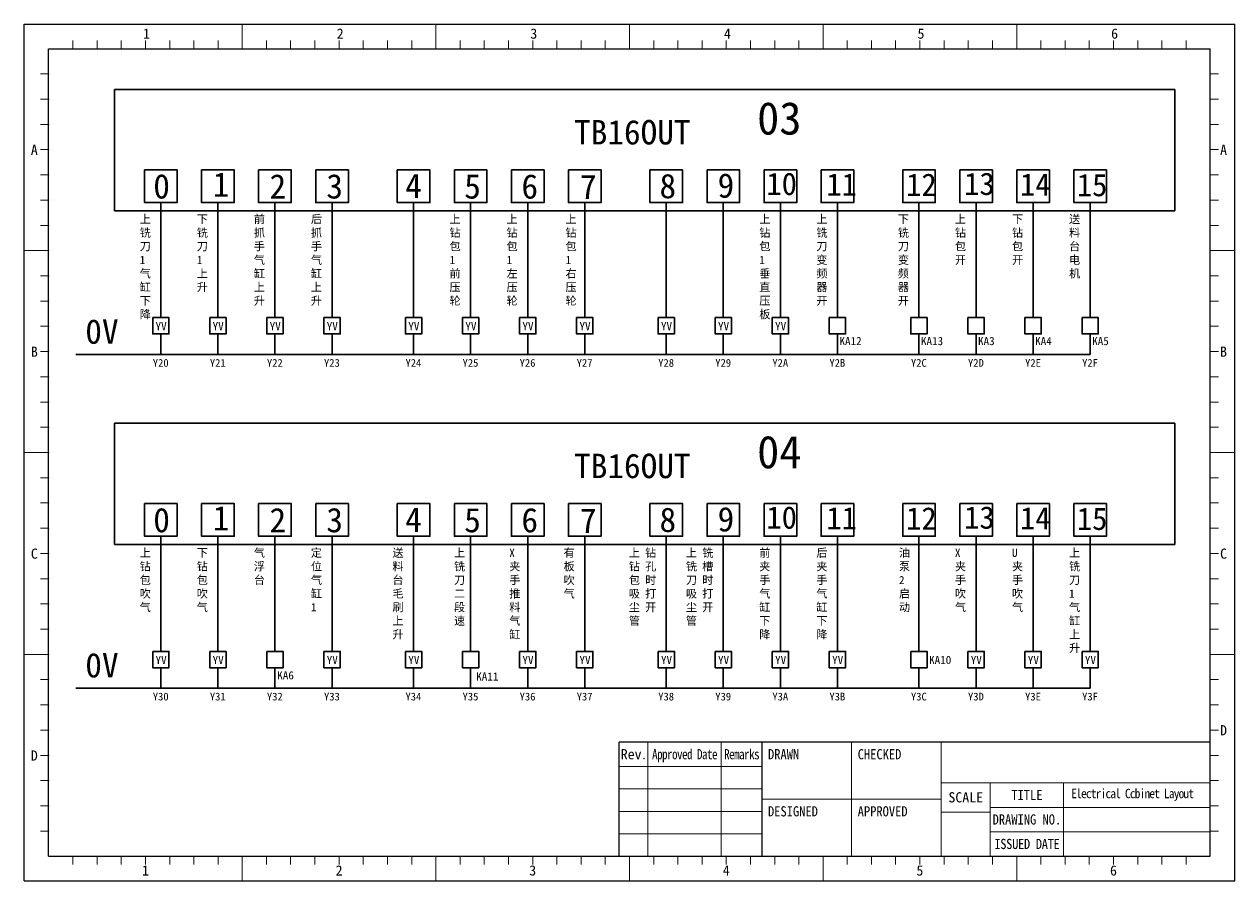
# Model space of a CAD drawing. Header units: millimetres. Extents: x 26 to 3546, y -73 to 3113.
# Drawn here: x 3248.8 to 3545.8, y 607 to 817 of the extents above; entities that cross this region are included whole.
import ezdxf

# ---------------------------------------------------------------- set-up
doc = ezdxf.new("R2010")
doc.units = ezdxf.units.MM
doc.header["$PDSIZE"] = -5
doc.layers.get('0').update_dxf_attribs({"lineweight": 35})
doc.layers.add('图框', color=7, linetype='Continuous', lineweight=30)
doc.layers.add('细实线层', color=7, linetype='Continuous', lineweight=18)
doc.styles.add('GG', font='')
doc.styles.add('SLDTEXTSTYLE0', font='', dxfattribs={"width": 0.7})
doc.styles.add('样式 1', font='')
doc.styles.get('GG').set_extended_font_data('宋体')
doc.styles.get('SLDTEXTSTYLE0').set_extended_font_data('宋体')
doc.styles.get('样式 1').set_extended_font_data('宋体')

msp = doc.modelspace()

# ---------------------------------------------------------------- linework, layer by layer
at = {"color": 0}
for p, q in [((3282.29, 773.32), (3282.29, 745.1)), ((3296.29, 773.32), (3296.29, 745.1)), ((3310.29, 773.32), (3310.29, 745.1)), ((3324.29, 773.32), (3324.29, 745.1)), ((3344.3, 773.32), (3344.3, 745.1)), ((3358.3, 773.32), (3358.3, 745.1)), ((3372.3, 773.32), (3372.3, 745.1)), ((3386.3, 773.32), (3386.3, 745.1)), ((3406.29, 773.32), (3406.29, 745.1)), ((3420.29, 773.32), (3420.29, 745.1)), ((3434.29, 773.32), (3434.29, 745.1)), ((3448.29, 773.32), (3448.29, 745.1)), ((3468.29, 773.32), (3468.29, 745.1)), ((3482.29, 773.32), (3482.29, 745.1)), ((3496.29, 773.32), (3496.29, 745.1)), ((3510.29, 773.32), (3510.29, 745.1)), ((3282.29, 741.1), (3282.29, 736.1)), ((3296.29, 741.1), (3296.29, 736.1)), ((3310.29, 741.1), (3310.29, 736.1)), ((3324.29, 741.1), (3324.29, 736.1)), ((3344.3, 741.1), (3344.3, 736.1)), ((3358.3, 741.1), (3358.3, 736.1)), ((3372.3, 741.1), (3372.3, 736.1)), ((3386.3, 741.1), (3386.3, 736.1)), ((3406.29, 741.1), (3406.29, 736.1)), ((3420.29, 741.1), (3420.29, 736.1)), ((3434.29, 741.1), (3434.29, 736.1)), ((3448.29, 741.1), (3448.29, 736.1)), ((3468.29, 741.1), (3468.29, 736.1)), ((3482.29, 741.1), (3482.29, 736.1)), ((3496.29, 741.1), (3496.29, 736.1)), ((3510.29, 741.1), (3510.29, 736.1)), ((3510.29, 736.1), (3261.43, 736.1)), ((3282.29, 691.51), (3282.29, 663.28)), ((3296.29, 691.51), (3296.29, 663.28)), ((3310.29, 691.51), (3310.29, 663.28)), ((3324.29, 691.51), (3324.29, 663.28)), ((3344.3, 691.51), (3344.3, 663.28)), ((3358.3, 691.51), (3358.3, 663.28)), ((3372.3, 691.51), (3372.3, 663.28)), ((3386.3, 691.51), (3386.3, 663.28)), ((3406.29, 691.51), (3406.29, 663.28)), ((3420.29, 691.51), (3420.29, 663.28)), ((3434.29, 691.51), (3434.29, 663.28)), ((3448.29, 691.51), (3448.29, 663.28)), ((3468.29, 691.51), (3468.29, 663.28)), ((3482.29, 691.51), (3482.29, 663.28)), ((3496.29, 691.51), (3496.29, 663.28)), ((3510.29, 691.51), (3510.29, 663.28)), ((3282.29, 659.28), (3282.29, 654.28)), ((3296.29, 659.28), (3296.29, 654.28)), ((3310.29, 659.28), (3310.29, 654.28)), ((3324.29, 659.28), (3324.29, 654.28)), ((3344.3, 659.28), (3344.3, 654.28)), ((3358.3, 659.28), (3358.3, 654.28)), ((3372.3, 659.28), (3372.3, 654.28)), ((3386.3, 659.28), (3386.3, 654.28)), ((3406.29, 659.28), (3406.29, 654.28)), ((3420.29, 659.28), (3420.29, 654.28)), ((3434.29, 659.28), (3434.29, 654.28)), ((3448.29, 659.28), (3448.29, 654.28)), ((3468.29, 659.28), (3468.29, 654.28)), ((3482.29, 659.28), (3482.29, 654.28)), ((3496.29, 659.28), (3496.29, 654.28)), ((3510.29, 659.28), (3510.29, 654.28)), ((3510.29, 654.28), (3261.43, 654.28))]:
    msp.add_line(p, q, dxfattribs=at)
for points in [[(3270.94, 801.02), (3531.03, 801.02), (3531.03, 771.32), (3270.94, 771.32)], [(3278.29, 781.32), (3286.29, 781.32), (3286.29, 773.32), (3278.29, 773.32)], [(3292.29, 781.32), (3300.29, 781.32), (3300.29, 773.32), (3292.29, 773.32)], [(3306.29, 781.32), (3314.29, 781.32), (3314.29, 773.32), (3306.29, 773.32)], [(3320.29, 781.32), (3328.29, 781.32), (3328.29, 773.32), (3320.29, 773.32)], [(3340.3, 781.32), (3348.3, 781.32), (3348.3, 773.32), (3340.3, 773.32)], [(3354.3, 781.32), (3362.3, 781.32), (3362.3, 773.32), (3354.3, 773.32)], [(3368.3, 781.32), (3376.3, 781.32), (3376.3, 773.32), (3368.3, 773.32)], [(3382.3, 781.32), (3390.3, 781.32), (3390.3, 773.32), (3382.3, 773.32)], [(3402.29, 781.32), (3410.29, 781.32), (3410.29, 773.32), (3402.29, 773.32)], [(3416.29, 781.32), (3424.29, 781.32), (3424.29, 773.32), (3416.29, 773.32)], [(3430.29, 781.32), (3438.29, 781.32), (3438.29, 773.32), (3430.29, 773.32)], [(3444.29, 781.32), (3452.29, 781.32), (3452.29, 773.32), (3444.29, 773.32)], [(3464.29, 781.32), (3472.29, 781.32), (3472.29, 773.32), (3464.29, 773.32)], [(3478.29, 781.32), (3486.29, 781.32), (3486.29, 773.32), (3478.29, 773.32)], [(3492.29, 781.32), (3500.29, 781.32), (3500.29, 773.32), (3492.29, 773.32)], [(3506.29, 781.32), (3514.29, 781.32), (3514.29, 773.32), (3506.29, 773.32)], [(3280.29, 745.1), (3284.29, 745.1), (3284.29, 741.1), (3280.29, 741.1)], [(3294.29, 745.1), (3298.29, 745.1), (3298.29, 741.1), (3294.29, 741.1)], [(3308.29, 745.1), (3312.29, 745.1), (3312.29, 741.1), (3308.29, 741.1)], [(3322.29, 745.1), (3326.29, 745.1), (3326.29, 741.1), (3322.29, 741.1)], [(3342.3, 745.1), (3346.3, 745.1), (3346.3, 741.1), (3342.3, 741.1)], [(3356.3, 745.1), (3360.3, 745.1), (3360.3, 741.1), (3356.3, 741.1)], [(3370.3, 745.1), (3374.3, 745.1), (3374.3, 741.1), (3370.3, 741.1)], [(3384.3, 745.1), (3388.3, 745.1), (3388.3, 741.1), (3384.3, 741.1)], [(3404.29, 745.1), (3408.29, 745.1), (3408.29, 741.1), (3404.29, 741.1)], [(3418.29, 745.1), (3422.29, 745.1), (3422.29, 741.1), (3418.29, 741.1)], [(3432.29, 745.1), (3436.29, 745.1), (3436.29, 741.1), (3432.29, 741.1)], [(3446.29, 745.1), (3450.29, 745.1), (3450.29, 741.1), (3446.29, 741.1)], [(3466.29, 745.1), (3470.29, 745.1), (3470.29, 741.1), (3466.29, 741.1)], [(3480.29, 745.1), (3484.29, 745.1), (3484.29, 741.1), (3480.29, 741.1)], [(3494.29, 745.1), (3498.29, 745.1), (3498.29, 741.1), (3494.29, 741.1)], [(3508.29, 745.1), (3512.29, 745.1), (3512.29, 741.1), (3508.29, 741.1)], [(3270.94, 719.21), (3531.03, 719.21), (3531.03, 689.51), (3270.94, 689.51)], [(3278.29, 699.51), (3286.29, 699.51), (3286.29, 691.51), (3278.29, 691.51)], [(3292.29, 699.51), (3300.29, 699.51), (3300.29, 691.51), (3292.29, 691.51)], [(3306.29, 699.51), (3314.29, 699.51), (3314.29, 691.51), (3306.29, 691.51)], [(3320.29, 699.51), (3328.29, 699.51), (3328.29, 691.51), (3320.29, 691.51)], [(3340.3, 699.51), (3348.3, 699.51), (3348.3, 691.51), (3340.3, 691.51)], [(3354.3, 699.51), (3362.3, 699.51), (3362.3, 691.51), (3354.3, 691.51)], [(3368.3, 699.51), (3376.3, 699.51), (3376.3, 691.51), (3368.3, 691.51)], [(3382.3, 699.51), (3390.3, 699.51), (3390.3, 691.51), (3382.3, 691.51)], [(3402.29, 699.51), (3410.29, 699.51), (3410.29, 691.51), (3402.29, 691.51)], [(3416.29, 699.51), (3424.29, 699.51), (3424.29, 691.51), (3416.29, 691.51)], [(3430.29, 699.51), (3438.29, 699.51), (3438.29, 691.51), (3430.29, 691.51)], [(3444.29, 699.51), (3452.29, 699.51), (3452.29, 691.51), (3444.29, 691.51)], [(3464.29, 699.51), (3472.29, 699.51), (3472.29, 691.51), (3464.29, 691.51)], [(3478.29, 699.51), (3486.29, 699.51), (3486.29, 691.51), (3478.29, 691.51)], [(3492.29, 699.51), (3500.29, 699.51), (3500.29, 691.51), (3492.29, 691.51)], [(3506.29, 699.51), (3514.29, 699.51), (3514.29, 691.51), (3506.29, 691.51)], [(3280.29, 663.28), (3284.29, 663.28), (3284.29, 659.28), (3280.29, 659.28)], [(3294.29, 663.28), (3298.29, 663.28), (3298.29, 659.28), (3294.29, 659.28)], [(3308.29, 663.28), (3312.29, 663.28), (3312.29, 659.28), (3308.29, 659.28)], [(3322.29, 663.28), (3326.29, 663.28), (3326.29, 659.28), (3322.29, 659.28)], [(3342.3, 663.28), (3346.3, 663.28), (3346.3, 659.28), (3342.3, 659.28)], [(3356.3, 663.28), (3360.3, 663.28), (3360.3, 659.28), (3356.3, 659.28)], [(3370.3, 663.28), (3374.3, 663.28), (3374.3, 659.28), (3370.3, 659.28)], [(3384.3, 663.28), (3388.3, 663.28), (3388.3, 659.28), (3384.3, 659.28)], [(3404.29, 663.28), (3408.29, 663.28), (3408.29, 659.28), (3404.29, 659.28)], [(3418.29, 663.28), (3422.29, 663.28), (3422.29, 659.28), (3418.29, 659.28)], [(3432.29, 663.28), (3436.29, 663.28), (3436.29, 659.28), (3432.29, 659.28)], [(3446.29, 663.28), (3450.29, 663.28), (3450.29, 659.28), (3446.29, 659.28)], [(3466.29, 663.28), (3470.29, 663.28), (3470.29, 659.28), (3466.29, 659.28)], [(3480.29, 663.28), (3484.29, 663.28), (3484.29, 659.28), (3480.29, 659.28)], [(3494.29, 663.28), (3498.29, 663.28), (3498.29, 659.28), (3494.29, 659.28)], [(3508.29, 663.28), (3512.29, 663.28), (3512.29, 659.28), (3508.29, 659.28)]]:
    msp.add_lwpolyline(points, close=True, dxfattribs=at)
at = {"layer": '图框', "color": 0}
for p, q in [((3248.77, 607.04), (3248.77, 817.04)), ((3248.77, 817.04), (3545.77, 817.04)), ((3545.76, 607.04), (3545.76, 817.04)), ((3545.77, 607.04), (3545.77, 817.04)), ((3254.77, 613.04), (3254.77, 811.04)), ((3254.77, 811.04), (3539.76, 811.04)), ((3539.77, 613.04), (3539.76, 811.04)), ((3539.76, 613.04), (3539.76, 811.04)), ((3539.77, 641.04), (3394.77, 641.04)), ((3394.77, 613.04), (3394.77, 641.04)), ((3429.77, 641.04), (3429.77, 613.04)), ((3254.77, 613.04), (3539.77, 613.04)), ((3248.77, 607.04), (3545.77, 607.04))]:
    msp.add_line(p, q, dxfattribs=at)
at = {"layer": '图框', "color": 0, "lineweight": 15}
for p, q in [((3401.77, 641.04), (3401.77, 613.04)), ((3419.77, 641.04), (3419.77, 613.04)), ((3451.77, 641.04), (3451.77, 613.04)), ((3473.77, 641.04), (3473.77, 613.04)), ((3394.77, 635.04), (3429.77, 635.04)), ((3473.77, 631.04), (3539.77, 631.04)), ((3485.77, 631.04), (3485.77, 613.04)), ((3503.77, 631.04), (3503.77, 613.04)), ((3394.77, 629.54), (3429.77, 629.54)), ((3429.77, 627.04), (3473.77, 627.04)), ((3394.77, 624.04), (3429.77, 624.04)), ((3473.77, 623.89), (3485.77, 623.89)), ((3485.77, 625.04), (3539.77, 625.04)), ((3394.77, 618.54), (3429.77, 618.54)), ((3485.77, 619.04), (3539.77, 619.04)), ((3539.77, 613.04), (3394.77, 613.04))]:
    msp.add_line(p, q, dxfattribs=at)
at = {"layer": '细实线层', "color": 0}
for p, q in [((3302.27, 811.04), (3302.27, 817.04)), ((3349.77, 811.04), (3349.77, 817.04)), ((3397.26, 811.04), (3397.26, 817.04)), ((3444.76, 811.04), (3444.76, 817.04)), ((3492.26, 811.04), (3492.26, 817.04)), ((3260.71, 811.04), (3260.71, 813.04)), ((3266.64, 811.04), (3266.64, 813.04)), ((3272.58, 811.04), (3272.58, 813.04)), ((3278.52, 811.04), (3278.52, 813.04)), ((3284.46, 811.04), (3284.46, 813.04)), ((3290.39, 811.04), (3290.39, 813.04)), ((3296.33, 811.04), (3296.33, 813.04)), ((3308.21, 811.04), (3308.21, 813.04)), ((3314.14, 811.04), (3314.14, 813.04)), ((3320.08, 811.04), (3320.08, 813.04)), ((3326.02, 811.04), (3326.02, 813.04)), ((3326.02, 811.04), (3326.02, 813.04)), ((3331.95, 811.04), (3331.95, 813.04)), ((3337.89, 811.04), (3337.89, 813.04)), ((3343.83, 811.04), (3343.83, 813.04)), ((3355.7, 811.04), (3355.7, 813.04)), ((3361.64, 811.04), (3361.64, 813.04)), ((3367.58, 811.04), (3367.58, 813.04)), ((3373.52, 811.04), (3373.52, 813.04)), ((3379.45, 811.04), (3379.45, 813.04)), ((3385.39, 811.04), (3385.39, 813.04)), ((3391.33, 811.04), (3391.33, 813.04)), ((3391.33, 811.04), (3391.33, 813.04)), ((3403.2, 811.04), (3403.2, 813.04)), ((3409.14, 811.04), (3409.14, 813.04)), ((3415.08, 811.04), (3415.08, 813.04)), ((3421.01, 811.04), (3421.01, 813.04)), ((3426.95, 811.04), (3426.95, 813.04)), ((3432.89, 811.04), (3432.89, 813.04)), ((3438.83, 811.04), (3438.83, 813.04)), ((3450.7, 811.04), (3450.7, 813.04)), ((3456.64, 811.04), (3456.64, 813.04)), ((3456.64, 811.04), (3456.64, 813.04)), ((3462.57, 811.04), (3462.57, 813.04)), ((3468.51, 811.04), (3468.51, 813.04)), ((3474.45, 811.04), (3474.45, 813.04)), ((3480.39, 811.04), (3480.39, 813.04)), ((3486.32, 811.04), (3486.32, 813.04)), ((3498.2, 811.04), (3498.2, 813.04)), ((3504.14, 811.04), (3504.14, 813.04)), ((3510.07, 811.04), (3510.07, 813.04)), ((3516.01, 811.04), (3516.01, 813.04)), ((3521.95, 811.04), (3521.95, 813.04)), ((3521.95, 811.04), (3521.95, 813.04)), ((3527.88, 811.04), (3527.88, 813.04)), ((3533.82, 811.04), (3533.82, 813.04)), ((3254.77, 804.85), (3252.77, 804.85)), ((3539.76, 804.85), (3541.76, 804.85)), ((3254.77, 798.66), (3252.77, 798.66)), ((3539.76, 798.66), (3541.76, 798.66)), ((3254.77, 792.48), (3252.77, 792.48)), ((3539.76, 792.48), (3541.76, 792.48)), ((3254.77, 786.29), (3252.77, 786.29)), ((3254.77, 786.29), (3252.77, 786.29)), ((3539.76, 786.29), (3541.76, 786.29)), ((3539.76, 786.29), (3541.76, 786.29)), ((3254.77, 780.1), (3252.77, 780.1)), ((3539.76, 780.1), (3541.76, 780.1)), ((3254.77, 773.91), (3252.77, 773.91)), ((3539.76, 773.91), (3541.76, 773.91)), ((3254.77, 767.73), (3252.77, 767.73)), ((3539.76, 767.73), (3541.76, 767.73)), ((3254.77, 761.54), (3248.77, 761.54)), ((3539.76, 761.54), (3545.76, 761.54)), ((3254.77, 755.35), (3252.77, 755.35)), ((3539.76, 755.35), (3541.76, 755.35)), ((3254.77, 749.16), (3252.77, 749.16)), ((3539.76, 749.16), (3541.76, 749.16)), ((3254.77, 742.98), (3252.77, 742.98)), ((3539.76, 742.98), (3541.76, 742.98)), ((3254.77, 736.79), (3252.77, 736.79)), ((3539.76, 736.79), (3541.76, 736.79)), ((3254.77, 730.6), (3252.77, 730.6)), ((3254.77, 730.6), (3252.77, 730.6)), ((3539.76, 730.6), (3541.76, 730.6)), ((3539.76, 730.6), (3541.76, 730.6)), ((3254.77, 724.41), (3252.77, 724.41)), ((3539.76, 724.41), (3541.76, 724.41)), ((3254.77, 718.23), (3252.77, 718.23)), ((3539.76, 718.23), (3541.76, 718.23)), ((3254.77, 712.04), (3248.77, 712.04)), ((3539.76, 712.04), (3545.76, 712.04)), ((3254.77, 705.85), (3252.77, 705.85)), ((3539.76, 705.85), (3541.76, 705.85)), ((3254.77, 699.66), (3252.77, 699.66)), ((3539.76, 699.66), (3541.76, 699.66)), ((3254.77, 693.48), (3252.77, 693.48)), ((3539.76, 693.48), (3541.76, 693.48)), ((3254.77, 687.29), (3252.77, 687.29)), ((3539.76, 687.29), (3541.76, 687.29)), ((3254.77, 681.1), (3252.77, 681.1)), ((3539.76, 681.1), (3541.76, 681.1)), ((3254.77, 674.91), (3252.77, 674.91)), ((3254.77, 674.91), (3252.77, 674.91)), ((3539.76, 674.91), (3541.76, 674.91)), ((3539.76, 674.91), (3541.76, 674.91)), ((3254.77, 668.73), (3252.77, 668.73)), ((3539.76, 668.73), (3541.76, 668.73)), ((3254.77, 662.54), (3248.77, 662.54)), ((3539.76, 662.54), (3545.76, 662.54)), ((3254.77, 656.35), (3252.77, 656.35)), ((3539.76, 656.35), (3541.76, 656.35)), ((3254.77, 650.16), (3252.77, 650.16)), ((3539.76, 650.16), (3541.76, 650.16)), ((3254.77, 643.98), (3252.77, 643.98)), ((3539.76, 643.98), (3541.76, 643.98)), ((3254.77, 637.79), (3252.77, 637.79)), ((3539.76, 637.79), (3541.76, 637.79)), ((3254.77, 631.6), (3252.77, 631.6)), ((3539.76, 631.6), (3541.76, 631.6)), ((3254.77, 625.41), (3252.77, 625.41)), ((3539.76, 625.41), (3541.76, 625.41)), ((3254.77, 619.23), (3252.77, 619.23)), ((3539.76, 619.23), (3541.76, 619.23)), ((3260.71, 613.04), (3260.71, 611.04)), ((3266.64, 613.04), (3266.64, 611.04)), ((3272.58, 613.04), (3272.58, 611.04)), ((3278.52, 613.04), (3278.52, 611.04)), ((3284.46, 613.04), (3284.46, 611.04)), ((3290.39, 613.04), (3290.39, 611.04)), ((3296.33, 613.04), (3296.33, 611.04)), ((3302.27, 613.04), (3302.27, 607.04)), ((3308.21, 613.04), (3308.21, 611.04)), ((3314.14, 613.04), (3314.14, 611.04)), ((3320.08, 613.04), (3320.08, 611.04)), ((3326.02, 613.04), (3326.02, 611.04)), ((3326.02, 613.04), (3326.02, 611.04)), ((3331.95, 613.04), (3331.95, 611.04)), ((3337.89, 613.04), (3337.89, 611.04)), ((3343.83, 613.04), (3343.83, 611.04)), ((3349.77, 613.04), (3349.77, 607.04)), ((3355.7, 613.04), (3355.7, 611.04)), ((3361.64, 613.04), (3361.64, 611.04)), ((3367.58, 613.04), (3367.58, 611.04)), ((3373.52, 613.04), (3373.52, 611.04)), ((3379.45, 613.04), (3379.45, 611.04)), ((3385.39, 613.04), (3385.39, 611.04)), ((3391.33, 613.04), (3391.33, 611.04)), ((3391.33, 613.04), (3391.33, 611.04)), ((3397.26, 613.04), (3397.26, 607.04)), ((3403.2, 613.04), (3403.2, 611.04)), ((3409.14, 613.04), (3409.14, 611.04)), ((3415.08, 613.04), (3415.08, 611.04)), ((3421.01, 613.04), (3421.01, 611.04)), ((3426.95, 613.04), (3426.95, 611.04)), ((3432.89, 613.04), (3432.89, 611.04)), ((3438.83, 613.04), (3438.83, 611.04)), ((3444.76, 613.04), (3444.76, 607.04)), ((3450.7, 613.04), (3450.7, 611.04)), ((3456.64, 613.04), (3456.64, 611.04)), ((3456.64, 613.04), (3456.64, 611.04)), ((3462.57, 613.04), (3462.57, 611.04)), ((3468.51, 613.04), (3468.51, 611.04)), ((3474.45, 613.04), (3474.45, 611.04)), ((3480.39, 613.04), (3480.39, 611.04)), ((3486.32, 613.04), (3486.32, 611.04)), ((3492.26, 613.04), (3492.26, 607.04)), ((3498.2, 613.04), (3498.2, 611.04)), ((3504.14, 613.04), (3504.14, 611.04)), ((3510.07, 613.04), (3510.07, 611.04)), ((3516.01, 613.04), (3516.01, 611.04)), ((3521.95, 613.04), (3521.95, 611.04)), ((3521.95, 613.04), (3521.95, 611.04)), ((3527.88, 613.04), (3527.88, 611.04)), ((3533.82, 613.04), (3533.82, 611.04))]:
    msp.add_line(p, q, dxfattribs=at)
for p in [(3254.77, 804.85), (3539.76, 804.85), (3254.77, 798.66), (3539.76, 798.66), (3254.77, 792.48), (3539.76, 792.48), (3254.77, 786.29), (3539.76, 786.29), (3254.77, 780.1), (3539.76, 780.1), (3254.77, 773.91), (3539.76, 773.91), (3254.77, 767.73), (3539.76, 767.73), (3254.77, 761.54), (3539.76, 761.54), (3254.77, 755.35), (3539.76, 755.35), (3254.77, 749.16), (3539.76, 749.16), (3254.77, 742.98), (3539.76, 742.98), (3254.77, 736.79), (3539.76, 736.79), (3254.77, 730.6), (3539.76, 730.6), (3254.77, 724.41), (3539.76, 724.41), (3254.77, 718.23), (3539.76, 718.23), (3254.77, 712.04), (3539.76, 712.04), (3254.77, 705.85), (3539.76, 705.85), (3254.77, 699.66), (3539.76, 699.66), (3254.77, 693.48), (3539.76, 693.48), (3254.77, 687.29), (3539.76, 687.29), (3254.77, 681.1), (3539.76, 681.1), (3254.77, 674.91), (3539.76, 674.91), (3254.77, 668.73), (3539.76, 668.73), (3254.77, 662.54), (3539.76, 662.54), (3254.77, 656.35), (3539.76, 656.35), (3254.77, 650.16), (3539.76, 650.16), (3254.77, 643.98), (3539.76, 643.98), (3254.77, 637.79), (3539.76, 637.79), (3254.77, 631.6), (3539.76, 631.6), (3254.77, 625.41), (3539.76, 625.41), (3254.77, 619.23), (3539.76, 619.23)]:
    msp.add_point(p, dxfattribs=at)

# ---------------------------------------------------------------- texts
at = {"color": 0, "attachment_point": 1}
for s, insert, char_height, width, style in [('03', (3428.58, 797.98), 8, 22.5454, '样式 1'), ('TB16OUT', (3383.67, 793.56), 6, 22.5454, '样式 1'), ('0', (3280.44, 780.3), 6, 6.0556, '样式 1'), ('1', (3295.01, 780.75), 6, 6.0556, '样式 1'), ('2', (3308.95, 780.28), 6, 6.0556, '样式 1'), ('3', (3322.89, 780.3), 6, 6.0556, '样式 1'), ('4', (3342.24, 780.4), 6, 6.0556, '样式 1'), ('5', (3356.72, 780.29), 6, 6.0556, '样式 1'), ('6', (3370.76, 780.27), 6, 6.0556, '样式 1'), ('7', (3385.11, 780.15), 6, 6.0556, '样式 1'), ('8', (3404.63, 780.37), 6, 6.0556, '样式 1'), ('9', (3418.88, 780.51), 6, 6.0556, '样式 1'), ('10', (3430.87, 780.66), 5.5, 6.0556, '样式 1'), ('11', (3445.58, 780.49), 5.5, 6.0556, '样式 1'), ('12', (3465.15, 780.45), 5.5, 6.0556, '样式 1'), ('13', (3479.37, 780.67), 5.5, 6.0556, '样式 1'), ('14', (3493.08, 780.49), 5.5, 6.0556, '样式 1'), ('15', (3507.03, 780.37), 5.5, 6.0556, '样式 1'), ('上铣刀\\P1\\P气缸下降', (3277.11, 770.25), 2, 2.93, '样式 1'), ('下铣刀1上升', (3291.11, 770.25), 2, 2.93, '样式 1'), ('前抓手气缸上升', (3305.11, 770.25), 2, 2.93, '样式 1'), ('后抓手气缸上升', (3319.11, 770.25), 2, 2.93, '样式 1'), ('上钻包\\P1\\P前\\P压轮', (3353.11, 770.25), 2, 2.93, '样式 1'), ('上钻包\\P1\\P左\\P压轮', (3367.11, 770.25), 2, 2.93, '样式 1'), ('上钻包\\P1\\P右\\P压轮', (3381.57, 770.25), 2, 2.93, '样式 1'), ('上钻包\\P1垂直压板', (3429.11, 770.25), 2, 2.93, '样式 1'), ('上铣刀变频器开', (3443.11, 770.25), 2, 2.93, '样式 1'), ('下铣刀变频器开', (3463.11, 770.25), 2, 2.93, '样式 1'), ('上钻包开', (3477.11, 770.25), 2, 2.93, '样式 1'), ('下钻包开', (3491.11, 770.25), 2, 2.93, '样式 1'), ('送料台电机', (3505.11, 770.25), 2, 2.93, '样式 1'), ('0V', (3263.76, 744.7), 6, 8.7024, '样式 1'), ('YV', (3280.99, 744), 2, 2.8645, '样式 1'), ('YV', (3294.99, 744), 2, 2.8645, '样式 1'), ('YV', (3308.99, 744), 2, 2.8645, '样式 1'), ('YV', (3322.99, 744), 2, 2.8645, '样式 1'), ('YV', (3343, 744), 2, 2.8645, '样式 1'), ('YV', (3357, 744), 2, 2.8645, '样式 1'), ('YV', (3371, 744), 2, 2.8645, '样式 1'), ('YV', (3385, 744), 2, 2.8645, '样式 1'), ('YV', (3404.99, 744), 2, 2.8645, '样式 1'), ('YV', (3418.99, 744), 2, 2.8645, '样式 1'), ('YV', (3432.99, 744), 2, 2.8645, '样式 1'), ('KA12', (3448.78, 740.36), 2, 2.8645, '样式 1'), ('KA13', (3468.78, 740.36), 2, 2.8645, '样式 1'), ('KA3', (3482.78, 740.36), 2, 2.8645, '样式 1'), ('KA4', (3496.78, 740.36), 2, 2.8645, '样式 1'), ('KA5', (3510.78, 740.36), 2, 2.8645, '样式 1'), ('Y20', (3280.32, 734.96), 1.9, 5.8653, '样式 1'), ('Y21', (3294.32, 734.96), 1.9, 5.8653, '样式 1'), ('Y22', (3308.32, 734.96), 1.9, 5.8653, '样式 1'), ('Y23', (3322.32, 734.96), 1.9, 5.8653, '样式 1'), ('Y24', (3342.32, 734.96), 1.9, 5.8653, '样式 1'), ('Y25', (3356.32, 734.96), 1.9, 5.8653, '样式 1'), ('Y26', (3370.32, 734.96), 1.9, 5.8653, '样式 1'), ('Y27', (3384.32, 734.96), 1.9, 5.8653, '样式 1'), ('Y28', (3404.32, 734.96), 1.9, 5.8653, '样式 1'), ('Y29', (3418.32, 734.96), 1.9, 5.8653, '样式 1'), ('Y2A', (3432.32, 734.96), 1.9, 5.8653, '样式 1'), ('Y2B', (3446.32, 734.96), 1.9, 5.8653, '样式 1'), ('Y2C', (3466.32, 734.96), 1.9, 5.8653, '样式 1'), ('Y2D', (3480.32, 734.96), 1.9, 5.8653, '样式 1'), ('Y2E', (3494.32, 734.96), 1.9, 5.8653, '样式 1'), ('Y2F', (3508.32, 734.96), 1.9, 5.8653, '样式 1'), ('04', (3428.58, 716.17), 8, 22.5454, '样式 1'), ('TB16OUT', (3383.67, 711.75), 6, 22.5454, '样式 1'), ('0', (3280.44, 698.48), 6, 6.0556, '样式 1'), ('1', (3295.01, 698.94), 6, 6.0556, '样式 1'), ('2', (3308.95, 698.46), 6, 6.0556, '样式 1'), ('3', (3322.89, 698.48), 6, 6.0556, '样式 1'), ('4', (3342.24, 698.58), 6, 6.0556, '样式 1'), ('5', (3356.72, 698.48), 6, 6.0556, '样式 1'), ('6', (3370.76, 698.46), 6, 6.0556, '样式 1'), ('7', (3385.11, 698.34), 6, 6.0556, '样式 1'), ('8', (3404.63, 698.55), 6, 6.0556, '样式 1'), ('9', (3418.88, 698.69), 6, 6.0556, '样式 1'), ('10', (3430.87, 698.85), 5.5, 6.0556, '样式 1'), ('11', (3445.58, 698.68), 5.5, 6.0556, '样式 1'), ('12', (3465.15, 698.63), 5.5, 6.0556, '样式 1'), ('13', (3479.37, 698.86), 5.5, 6.0556, '样式 1'), ('14', (3493.08, 698.67), 5.5, 6.0556, '样式 1'), ('15', (3507.03, 698.55), 5.5, 6.0556, '样式 1'), ('上钻包吹气', (3277.11, 688.44), 2, 2.93, '样式 1'), ('下钻包吹气', (3291.11, 688.44), 2, 2.93, '样式 1'), ('气浮台', (3305.11, 688.44), 2, 2.93, '样式 1'), ('定位气缸1', (3319.11, 688.44), 2, 2.93, '样式 1'), ('送料台毛刷上升', (3339.11, 688.44), 2, 2.93, '样式 1'), ('上铣刀二段速', (3354.21, 688.44), 2, 2.93, '样式 1'), ('有板吹气', (3381.11, 688.44), 2, 2.93, '样式 1'), ('上钻包吸尘管', (3397.11, 688.44), 2, 2.93, '样式 1'), ('钻孔时打开', (3401.11, 688.44), 2, 2.93, '样式 1'), ('上铣刀吸尘管', (3411.11, 688.44), 2, 2.93, '样式 1'), ('铣 槽时打开', (3415.11, 688.44), 2, 2.93, '样式 1'), ('前夹手气缸下降', (3429.11, 688.44), 2, 2.93, '样式 1'), ('后夹手气缸下降', (3443.11, 688.44), 2, 2.93, '样式 1'), ('油泵\\P2\\P启动', (3463.38, 688.44), 2, 2.93, '样式 1'), ('X\\P夹手吹气', (3477.11, 688.44), 2, 2.93, '样式 1'), ('U\\P夹手吹气', (3491.11, 688.44), 2, 2.93, '样式 1'), ('上铣刀\\P1\\P气缸上升', (3505.11, 688.44), 2, 2.93, '样式 1'), ('0V', (3263.76, 662.89), 6, 8.7024, '样式 1'), ('YV', (3280.99, 662.18), 2, 2.8645, '样式 1'), ('YV', (3294.99, 662.18), 2, 2.8645, '样式 1'), ('YV', (3322.99, 662.18), 2, 2.8645, '样式 1'), ('YV', (3343, 662.18), 2, 2.8645, '样式 1'), ('YV', (3371, 662.18), 2, 2.8645, '样式 1'), ('YV', (3385, 662.18), 2, 2.8645, '样式 1'), ('YV', (3404.99, 662.18), 2, 2.8645, '样式 1'), ('YV', (3418.99, 662.18), 2, 2.8645, '样式 1'), ('YV', (3432.99, 662.18), 2, 2.8645, '样式 1'), ('YV', (3446.99, 662.18), 2, 2.8645, '样式 1'), ('KA10', (3470.77, 662.18), 2, 2.8645, '样式 1'), ('YV', (3480.99, 662.18), 2, 2.8645, '样式 1'), ('YV', (3494.99, 662.18), 2, 2.8645, '样式 1'), ('YV', (3508.99, 662.18), 2, 2.8645, '样式 1'), ('KA6', (3310.85, 658.41), 2, 2.8645, '样式 1'), ('KA11', (3359.66, 658.12), 2, 2.8645, '样式 1'), ('Y30', (3280.32, 653.15), 1.9, 5.8653, '样式 1'), ('Y31', (3294.32, 653.15), 1.9, 5.8653, '样式 1'), ('Y32', (3308.32, 653.15), 1.9, 5.8653, '样式 1'), ('Y33', (3322.32, 653.15), 1.9, 5.8653, '样式 1'), ('Y34', (3342.32, 653.15), 1.9, 5.8653, '样式 1'), ('Y35', (3356.32, 653.15), 1.9, 5.8653, '样式 1'), ('Y36', (3370.32, 653.15), 1.9, 5.8653, '样式 1'), ('Y37', (3384.32, 653.15), 1.9, 5.8653, '样式 1'), ('Y38', (3404.32, 653.15), 1.9, 5.8653, '样式 1'), ('Y39', (3418.32, 653.15), 1.9, 5.8653, '样式 1'), ('Y3A', (3432.32, 653.15), 1.9, 5.8653, '样式 1'), ('Y3B', (3446.32, 653.15), 1.9, 5.8653, '样式 1'), ('Y3C', (3466.32, 653.15), 1.9, 5.8653, '样式 1'), ('Y3D', (3480.32, 653.15), 1.9, 5.8653, '样式 1'), ('Y3E', (3494.32, 653.15), 1.9, 5.8653, '样式 1'), ('Y3F', (3508.32, 653.15), 1.9, 5.8653, '样式 1'), ('{\\W0.9;\\T0.85;Electrical Ccbinet Layout}', (3505.65, 629.59), 2.3, 61.5875, 'GG')]:
    msp.add_mtext(s, dxfattribs=dict(at, insert=insert, char_height=char_height, width=width, style=style))
at = {"color": 3, "insert": (3367.78, 688.44), "char_height": 2, "width": 2.93, "attachment_point": 1, "style": '样式 1'}
msp.add_mtext('X夹手推料气缸\\P', dxfattribs=at)
at = {"layer": '图框', "color": 0, "lineweight": 15, "char_height": 2.5, "style": 'SLDTEXTSTYLE0'}
for s, insert, width, attachment_point in [('{\\W1;1}', (3278.79, 815.99), 2.0278, 2), ('{\\W1;2}', (3326.29, 815.99), 2.75, 2), ('{\\W1;3}', (3373.79, 815.99), 2.6944, 2), ('{\\W1;4}', (3421.29, 815.99), 3.0556, 2), ('{\\W1;5}', (3468.78, 815.99), 2.6944, 2), ('{\\W1;6}', (3516.28, 815.99), 2.8333, 2), ('{\\W1;A}', (3251.25, 787.5), 3.3611, 2), ('{\\W1;A}', (3543.01, 787.5), 3.3611, 2), ('{\\W1;B}', (3251.25, 738), 3.1944, 2), ('{\\W1;B}', (3543.01, 738), 3.1944, 2), ('{\\W1;C}', (3251.25, 688.5), 3.0833, 2), ('{\\W1;C}', (3543.01, 688.5), 3.0833, 2), ('{\\W1;D}', (3543.01, 645.19), 3.1111, 2), ('{\\W1;D}', (3251.25, 639), 3.1111, 2), ('{\\W1;Rev\\W0.7;.}', (3398.27, 639.32), 11.3306, 2), ('{\\W0.8;\\T0.9;Approved Date}', (3410.77, 639.32), 33.1867, 2), ('{\\W0.8;\\T0.9;Remarks}', (3424.77, 639.32), 17.5822, 2), ('{\\W0.9;DRAWN}', (3431.25, 639.32), 15.775, 1), ('{\\W0.9;CHECKED}', (3453.25, 639.32), 21.975, 1), ('{\\W1;SCALE}', (3479.77, 628.75), 17.25, 2), ('{\\W0.9;TITLE}', (3494.77, 629.32), 15.625, 2), ('{\\W0.9;DESIGNED}', (3431.25, 625.32), 25.2, 1), ('{\\W0.9;APPROVED}', (3453.25, 625.32), 25.325, 1), ('{\\W0.9;DRAWING NO.}', (3494.77, 623.32), 33, 2), ('{\\W0.9;\\T0.95;ISSUED DATE}', (3494.77, 617.32), 32.8, 2), ('{\\W1;1}', (3278.52, 610.82), 2.0278, 2), ('{\\W1;2}', (3326.02, 610.82), 2.75, 2), ('{\\W1;3}', (3373.52, 610.82), 2.6944, 2), ('{\\W1;4}', (3421.01, 610.82), 3.0556, 2), ('{\\W1;5}', (3468.51, 610.82), 2.6944, 2), ('{\\W1;6}', (3516.01, 610.82), 2.8333, 2)]:
    msp.add_mtext(s, dxfattribs=dict(at, insert=insert, width=width, attachment_point=attachment_point))

doc.saveas('drawing.dxf')
